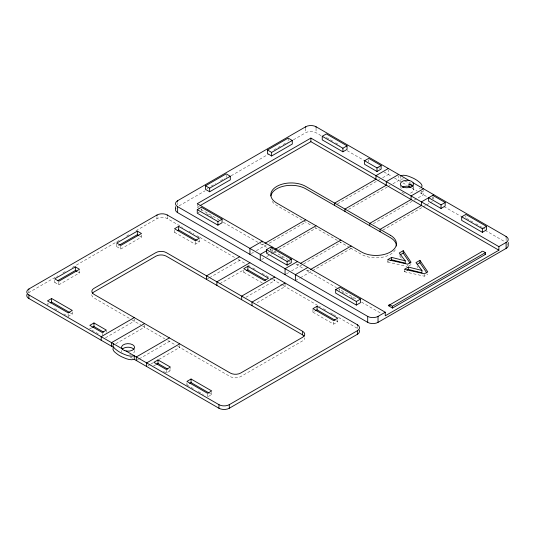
<?xml version="1.0" encoding="UTF-8"?>
<svg xmlns="http://www.w3.org/2000/svg" width="535" height="535" viewBox="0 0 535 535"><rect width="100%" height="100%" fill="white"/><g stroke="black" fill="none" stroke-linecap="round" stroke-linejoin="round"><path stroke-width="0.4" stroke-dasharray="2.67 2.01" d="M421.406 191.162L421.406 193.55L422.148 192.667L422.202 191.062M206.945 188.554L215.498 183.619M220.48 180.736L224.76 178.269M273.913 149.894L280.32 146.189M283.175 144.544L287.449 142.076M28.449 292.826A7.303 4.22 0 0 1 28.89 292.545L57.834 275.833M62.903 272.91L65.798 271.238M72.305 267.48L119.345 240.322M126.581 236.142L129.477 234.477M135.99 230.712L156.976 218.601A7.303 4.22 0 0 1 167.301 218.601L182.488 227.362M179.078 205.835L205.132 190.794M231.18 175.754L268.811 154.026M293.414 139.822L305.719 132.72A7.303 4.22 0 0 1 316.051 132.72L321.107 135.643M54.71 280.26L54.71 282.406L56.135 281.584M116.69 243.766L116.69 246.628L118.83 245.391M54.71 282.406L58.843 284.794L79.501 272.87L79.501 270.723M116.69 246.628L120.823 249.016L141.481 237.085L141.481 234.939M197.261 203.688L197.261 207.266L199.428 206.015M197.95 212.836L199.328 212.041M48.859 303.679L47.481 304.475L47.481 302.328M174.537 230.17L174.537 232.317L175.915 231.521M63.866 313.931L68.139 316.399L72.272 314.018L72.272 311.872M174.537 232.317L195.195 244.241L199.328 241.853L199.328 239.707M91.9 327.734L89.833 328.925L89.833 326.778M264.504 243.585L262.337 244.836L262.337 241.258M105.509 337.766L134.252 321.174L134.252 319.027M207.272 279.009L208.71 278.18M209.432 277.765L239.613 260.344L239.613 258.198M251.37 253.557L253.516 252.313M256.379 250.661L266.39 244.883M269.245 243.231L305.719 222.179M337.505 203.822L376.894 181.084M377.61 180.669L379.763 179.426M382.625 177.774L388.356 174.47L388.356 169.996M267.159 252.787L268.53 251.992M115.834 343.731L144.577 327.139L144.577 324.992M219.758 283.731L243.472 270.041M261.702 259.515L263.842 258.278M266.704 256.626L270.282 254.566M270.998 254.152L273.144 252.915M273.86 252.5L276 251.263M278.862 249.611L316.051 228.137M348.553 209.372L387.226 187.049M387.942 186.635L390.089 185.391M392.957 183.739L398.682 180.429L398.682 175.955M243.739 270.121L243.739 272.268L245.806 271.078M298.904 264.277L297.453 265.113L297.453 261.535M136.318 360.536L138.471 359.286M139.187 358.871L169.368 341.45L169.368 340.019M245.986 297.213L274.729 280.621L274.729 279.19M286.492 273.833L288.632 272.589M291.495 270.937L302.937 264.337M303.653 263.922L340.842 242.455M373.343 223.69L413.448 200.531M414.164 200.117L423.473 194.747L423.473 190.273M309.23 270.242L307.786 271.078L307.786 268.931M148.081 365.666L150.241 364.422M150.957 364.007L153.11 362.763M158.862 359.446L179.7 347.416L179.7 344.553M257.034 302.763L285.061 286.586L285.061 283.724M295.387 280.621L299.68 278.14M300.396 277.732L311.838 271.125M312.554 270.71L351.167 248.414M382.953 230.063L422.342 207.326M423.065 206.911L425.927 205.253M426.642 204.845L429.505 203.186M430.22 202.772L432.374 201.535M155.939 364.709L153.873 365.9L153.873 363.753M163.516 371.464L166.271 373.055L170.404 370.675L170.404 368.521M387.668 260.478L387.668 262.07L388.985 261.307M186.929 382.839L186.929 384.986L188.995 383.789M312.948 309.364L312.948 312.226L315.015 311.036M411.04 264.618L407.69 266.557L407.69 264.965M404.373 270.121L404.373 271.713L405.69 270.951M208.275 396.515L211.72 394.529L211.72 392.382M312.948 312.226L333.606 324.156L337.739 321.769L337.739 319.622M404.373 271.713L424.395 276.2L427.746 274.268M400.748 179.238L403.805 178.81M404.694 181.291L411.121 183.171M387.668 262.07L406.888 266.376M332.79 141.193L326.377 137.495L326.377 136.064M335.639 142.838L339.912 145.306M377.683 167.114L379.75 168.304M466.54 218.414L472.947 222.112M475.802 223.757L482.209 227.462M482.924 227.87L485.773 229.515M347.141 150.669L363.773 160.273M384.016 171.962L391.801 176.456M394.549 178.048L400.06 181.225M402.815 182.816L406.948 185.204M411.856 188.032L417.28 191.162M420.029 192.754L427.605 197.127M443.93 206.55L460.555 216.153M485.145 230.344L504.665 241.619M302.101 220.086L276.796 205.48A20.45 11.81 0 0 1 271.773 200.712M303.913 221.136L312.173 225.904M314.761 227.395L337.739 240.663M339.29 241.559L348.586 246.923M350.525 248.046L361.499 254.379A20.45 11.81 0 0 0 395.445 249.611M197.261 207.266L200.15 208.938M200.872 209.352L218.949 219.791M223.289 222.292L259.442 243.171M260.164 243.585L267.159 247.618M269.907 249.21L287.542 259.388M296.036 264.297L303.653 268.69M306.408 270.282L336.475 287.643M337.197 288.057L357.28 299.653M361.586 302.141L380.953 313.323M206.376 213.726L212.79 217.424M271.312 251.216L274.161 252.861M280.574 256.559L283.423 258.204M287.696 260.672L290.545 262.317M341.945 291.99L344.794 293.635M351.207 297.34L354.056 298.985M188.995 231.12L194.058 234.042M196.947 235.714L199.12 236.965M199.843 237.386L235.273 257.837M238.162 259.508L245.117 263.521M247.872 265.113L249.939 266.31L249.939 264.163M252.774 267.941L255.61 269.58M261.983 273.258L271.9 278.982M272.603 279.39L282.306 284.995M282.995 285.389L320.492 307.036M323.381 308.708L326.276 310.38M330.61 312.881L332.783 314.139M333.506 314.553L335.672 315.804M338.568 317.476L357.367 328.329A7.303 4.22 0 0 1 357.808 328.61M197.188 240.623L199.328 241.853M335.605 320.539L337.739 321.769M243.739 272.268L262.264 282.962M139.414 235.895L141.481 237.085M77.435 271.673L79.501 272.87M129.216 318.265L93.966 297.915A7.303 4.22 0 0 1 91.98 294.069M131.73 319.723L140.705 324.899M142.644 326.016L164.72 338.769M167.823 340.554L175.179 344.801M177.76 346.292L230.311 376.633A7.303 4.22 0 0 0 240.643 376.633L302.623 340.855A7.303 4.22 0 0 0 304.763 337.873M70.138 312.781L72.272 314.018M169.027 369.879L170.404 370.675M209.586 393.292L211.72 394.529M54.603 308.588L58.883 311.056M91.9 330.122L99.477 334.489M186.929 384.986L193.342 388.684M198.331 391.566L203.313 394.442M130.119 356.952L132.874 358.544M419.493 188.206L420.189 188.855M416.966 266.316L417.962 267.62M399.765 256.018L401.752 258.626M421.988 191.276L422.202 192.252M506.11 237.981L506.11 240.589M465.824 215.852L465.824 217.284M433.805 196.98L433.805 199.214M432.768 196.773L432.768 198.92M424.395 274.609L424.395 276.2M413.481 184.802L413.481 190.019M413.147 187.29L413.147 188.781A6.534 3.772 0 0 1 409.248 193.503M400.748 175.661L400.748 181.626M400.427 184.963L400.427 187.946M368.729 159.798L368.729 161.944M357.367 326.317L357.367 328.329M339.805 288.612L339.805 290.759M333.606 322.01L333.606 324.156M316.051 128.246L316.051 132.72M305.719 128.246L305.719 132.72M288.158 138.09L288.158 141.668M272.663 249.37L272.663 250.801M270.596 248.655L270.596 250.801M226.185 175.299L226.185 177.446M207.587 394.048L207.587 396.91M201.394 208.697L201.394 210.843M195.195 241.379L195.195 244.241M177.633 202.571L177.633 204.805M167.301 216.588L167.301 218.601M166.271 370.193L166.271 373.055M156.976 216.588L156.976 218.601M120.823 246.147L120.823 249.016M106.358 330.837L106.358 332.268M102.232 333.218L102.232 335.365M68.139 313.537L68.139 316.399M58.843 281.932L58.843 284.794M28.89 290.311L28.89 292.545M404.333 193.429A6.534 3.772 0 0 1 400.835 191.303M400.962 188.46A6.534 3.772 0 0 1 401.558 187.838M134.519 350.472A6.534 3.772 0 0 1 133.175 353.334M130.667 354.451A6.534 3.772 0 0 1 129.651 354.651M121.973 352.371A6.534 3.772 0 0 1 121.599 350.405"/><path stroke-width="0.8" d="M388.356 305.666C388.898 303.826 391.453 305.839 392.489 306.261L485.452 252.594L485.452 254.379L392.489 308.053L388.356 305.666L481.319 251.992C481.861 250.153 484.416 252.172 485.452 252.594M113.26 347.65C111.708 350.639 116.028 353.04 117.981 354.638A36.206 20.905 0 0 0 121.739 356.805C125.571 358.45 130.025 360.717 134.252 359.339L218.949 408.245A7.303 4.22 0 0 0 229.281 408.245L357.367 334.295A7.303 4.22 0 0 0 359.159 330.035M113.594 343.838C111.133 346.573 116.068 349.556 117.981 351.06A36.206 20.905 0 0 0 121.739 353.227C125.571 354.872 130.025 357.139 134.252 355.762L134.252 359.339M421.406 187.584C423.867 184.849 418.932 181.867 417.019 180.362A36.206 20.905 0 0 0 413.261 178.195C409.429 176.55 404.975 174.283 400.748 175.661M507.909 244.154A7.303 4.22 0 0 1 506.11 248.414L378.024 322.364A7.303 4.22 0 0 1 367.699 322.364L177.633 212.636L177.633 206.671A7.303 4.22 0 0 1 177.633 200.705L305.719 126.755A7.303 4.22 0 0 1 316.051 126.755L409.014 180.429M205.52 185.799L226.185 173.868L230.311 176.256L230.311 179.834L209.653 191.764L205.52 189.377L205.52 185.799L209.653 188.186L230.311 176.256M267.5 150.014L288.158 138.09L292.291 140.471L292.291 144.055L271.633 155.979L267.5 153.592L267.5 150.014L271.633 152.401L292.291 140.471M112.905 347.014L28.89 298.51L28.89 294.932A7.303 4.22 0 0 1 28.89 288.967L156.976 215.016A7.303 4.22 0 0 1 167.301 215.016L357.367 324.752A7.303 4.22 0 0 1 357.367 330.717L357.367 334.295M75.375 266.905L54.71 278.829L58.843 281.216L79.501 269.292L75.375 266.905L75.375 270.483L57.559 280.761M137.348 231.12L116.69 243.05L120.823 245.431L141.481 233.507L137.348 231.12L137.348 234.698L119.539 244.983M310.882 138.09L197.261 203.688L385.253 312.226L385.253 315.804L498.881 250.206L498.881 246.628L310.882 138.09L310.882 141.668L498.881 250.206M200.157 205.594L310.882 141.668M322.244 136.298L326.377 133.917L347.034 145.841L347.034 149.419L342.908 151.806L322.244 139.876L322.244 136.298L342.908 148.228L347.034 145.841M197.261 209.653L201.394 207.266L222.052 219.196L222.052 222.774L217.919 225.155L197.261 213.231L197.261 209.653L217.919 221.577L222.052 219.196M51.614 298.51L47.481 300.897L68.139 312.821L72.272 310.44L51.614 298.51L51.614 302.088L69.423 312.373M178.663 226.352L174.537 228.739L195.195 240.663L199.328 238.276L178.663 226.352L178.663 229.93L196.479 240.208M50.236 302.884L51.614 302.088M177.292 230.725L178.663 229.93M364.596 160.747L368.729 158.367L381.127 165.522L381.127 169.1L376.994 171.488L364.596 164.325L364.596 160.747L376.994 167.91L381.127 165.522M93.966 322.959L89.833 325.347L102.232 332.502L106.358 330.122L93.966 322.959L93.966 326.537L103.603 332.108M92.588 327.333L93.966 326.537M262.337 241.258L249.939 248.414L249.939 254.379M388.356 168.505L375.958 175.661L375.958 179.238L334.642 203.093L334.642 205.48M134.252 317.596L101.195 336.675L101.195 340.26M239.613 256.767L206.557 275.846L206.557 279.43M265.226 243.171L305.719 219.791M266.47 249.611L270.596 247.224L291.261 259.154L291.261 262.732L287.128 265.113L266.47 253.189L266.47 249.611L287.128 261.535L291.261 259.154M266.47 250.801L260.271 254.379L260.271 260.344M271.285 248.019L272.663 247.224M398.682 174.463L386.29 181.626L386.29 185.204L344.968 209.058L344.968 211.439M144.577 323.561L111.527 342.641L111.527 346.219M249.939 262.732L216.882 281.811L216.882 285.389M275.558 249.129L316.051 225.757M247.872 266.31L243.739 268.69L264.404 280.621L268.53 278.233L247.872 266.31L247.872 269.887L265.681 280.166M246.495 270.683L247.872 269.887M297.453 261.535L285.061 268.69L285.061 274.656M423.473 188.781L411.081 195.937L411.081 199.515L369.759 223.369L369.759 225.757M169.368 337.873L136.318 356.952L136.318 360.536M274.729 277.043L241.68 296.123L241.68 299.707M300.349 263.447L340.842 240.068M307.786 267.5L295.387 274.656L295.387 280.621M433.805 194.74L421.406 201.902L421.406 205.48L380.091 229.334L380.091 231.715M179.7 343.838L146.643 362.917L146.643 366.495M285.061 283.008L252.005 302.088L252.005 305.666M310.674 269.406L351.167 246.033M158.006 359.935L153.873 362.322L166.271 369.478L170.404 367.09L158.006 359.935L158.006 363.512L167.649 369.083M156.628 364.308L158.006 363.512M441.034 204.878L445.167 202.498L445.167 206.075L441.034 208.463L428.642 201.3L428.642 197.723L441.034 204.878L441.034 208.463M335.672 289.569L339.805 287.181L360.463 299.105L360.463 302.683L356.337 305.07L335.672 293.147L335.672 289.569L356.337 301.493L360.463 299.105M461.692 216.809L465.824 214.421L486.482 226.352L486.482 229.93L482.356 232.317L461.692 220.387L461.692 216.809L482.356 228.739L486.482 226.352M405.222 260.812L391.62 257.402L387.668 259.682L407.69 264.17L411.04 262.237L403.223 250.701L399.27 252.981L405.222 260.812L405.222 263.193L391.62 259.783L390.303 260.545M399.933 254.988L403.223 253.082L403.223 250.701M191.062 379.021L186.929 381.408L207.587 393.332L211.72 390.945L191.062 379.021L191.062 382.599L208.871 392.884M317.081 306.261L312.948 308.648L333.606 320.579L337.739 318.191L317.081 306.261L317.081 309.845L334.89 320.124M189.684 383.394L191.062 382.599M315.703 310.634L317.081 309.845M421.928 270.456L408.325 267.045L404.373 269.326L424.395 273.813L427.746 271.88L419.928 260.344L415.976 262.625L421.928 270.456L421.928 272.843L408.325 269.426L407.008 270.188M417.293 264.25L419.928 262.732L419.928 260.344M177.633 206.671L367.699 316.399A7.303 4.22 0 0 0 378.024 316.399L385.253 312.226M498.881 246.628L506.11 242.455A7.303 4.22 0 0 0 506.11 236.49L413.147 182.816M125.986 350.993L218.949 404.667A7.303 4.22 0 0 0 229.281 404.667L357.367 330.717M432.768 195.342L445.167 202.498M411.081 187.584L409.014 186.394L409.014 184.007L412.632 186.093M484.937 254.085L485.452 254.379M137.348 234.698L138.725 235.494M302.623 331.312L166.271 252.594A7.303 4.22 0 0 0 155.939 252.594L93.966 288.372A7.303 4.22 0 0 0 93.966 294.337L230.311 373.055A7.303 4.22 0 0 0 240.643 373.055L302.623 337.277A7.303 4.22 0 0 0 302.623 331.312L302.623 334.89A7.303 4.22 0 0 1 304.161 336.194M302.623 334.89L166.271 256.171A7.303 4.22 0 0 0 155.939 256.171L93.966 291.95A7.303 4.22 0 0 0 92.428 293.26M75.375 270.483L76.752 271.278M28.89 294.932L121.853 348.606M419.928 262.732L426.83 272.91M403.223 253.082L410.124 263.26M508.25 242.455L508.25 243.947M506.11 236.49L506.11 237.232M506.11 242.455L506.11 248.414M482.356 228.739L482.356 232.317M408.325 267.045L408.325 269.426M392.489 306.261L392.489 308.053M391.62 257.402L391.62 259.783M378.024 316.399L378.024 322.364M376.994 167.91L376.994 171.488M367.699 316.399L367.699 322.364M357.367 324.752L357.367 325.42M356.337 301.493L356.337 305.07M342.908 148.228L342.908 151.806M316.051 126.755L316.051 127.504M305.719 126.755L305.719 127.504M287.128 261.535L287.128 265.113M271.633 152.401L271.633 155.979M229.281 404.667L229.281 408.245M218.949 404.667L218.949 408.245M217.919 221.577L217.919 225.155M209.653 188.186L209.653 191.764M177.633 200.705L177.633 201.454M175.493 206.671L175.493 208.162M167.301 215.016L167.301 215.692M156.976 215.016L156.976 215.692M28.89 288.967L28.89 289.642M409.014 184.007A6.534 3.772 0 0 1 412.853 185.973M402.394 187.27A6.534 3.772 0 0 1 409.014 186.394M396.408 246.033A20.45 11.81 0 0 0 390.423 237.68L305.719 188.781A20.45 11.81 0 0 0 284.419 185.999A20.45 11.81 0 0 0 270.917 195.91M177.633 212.636A7.303 4.22 0 0 1 175.841 208.376M122.207 349.302A6.534 3.772 0 0 1 128.219 347.222A6.534 3.772 0 0 1 134.038 349.482M28.89 298.51A7.303 4.22 0 0 1 27.091 294.25M390.423 235.293L305.719 186.394A20.45 11.81 0 0 0 276.796 186.394A20.45 11.81 0 0 0 276.796 203.093L361.499 251.992A20.45 11.81 0 0 0 390.423 251.992A20.45 11.81 0 0 0 390.423 235.293M403.611 187.25A6.534 3.772 0 0 0 413.481 184.053A6.534 3.772 0 0 0 403.751 180.716A6.534 3.772 0 0 0 403.611 187.25M124.481 350.572A6.534 3.772 0 0 0 134.573 347.623A6.534 3.772 0 0 0 125.103 344.045A6.534 3.772 0 0 0 124.481 350.572"/></g></svg>
